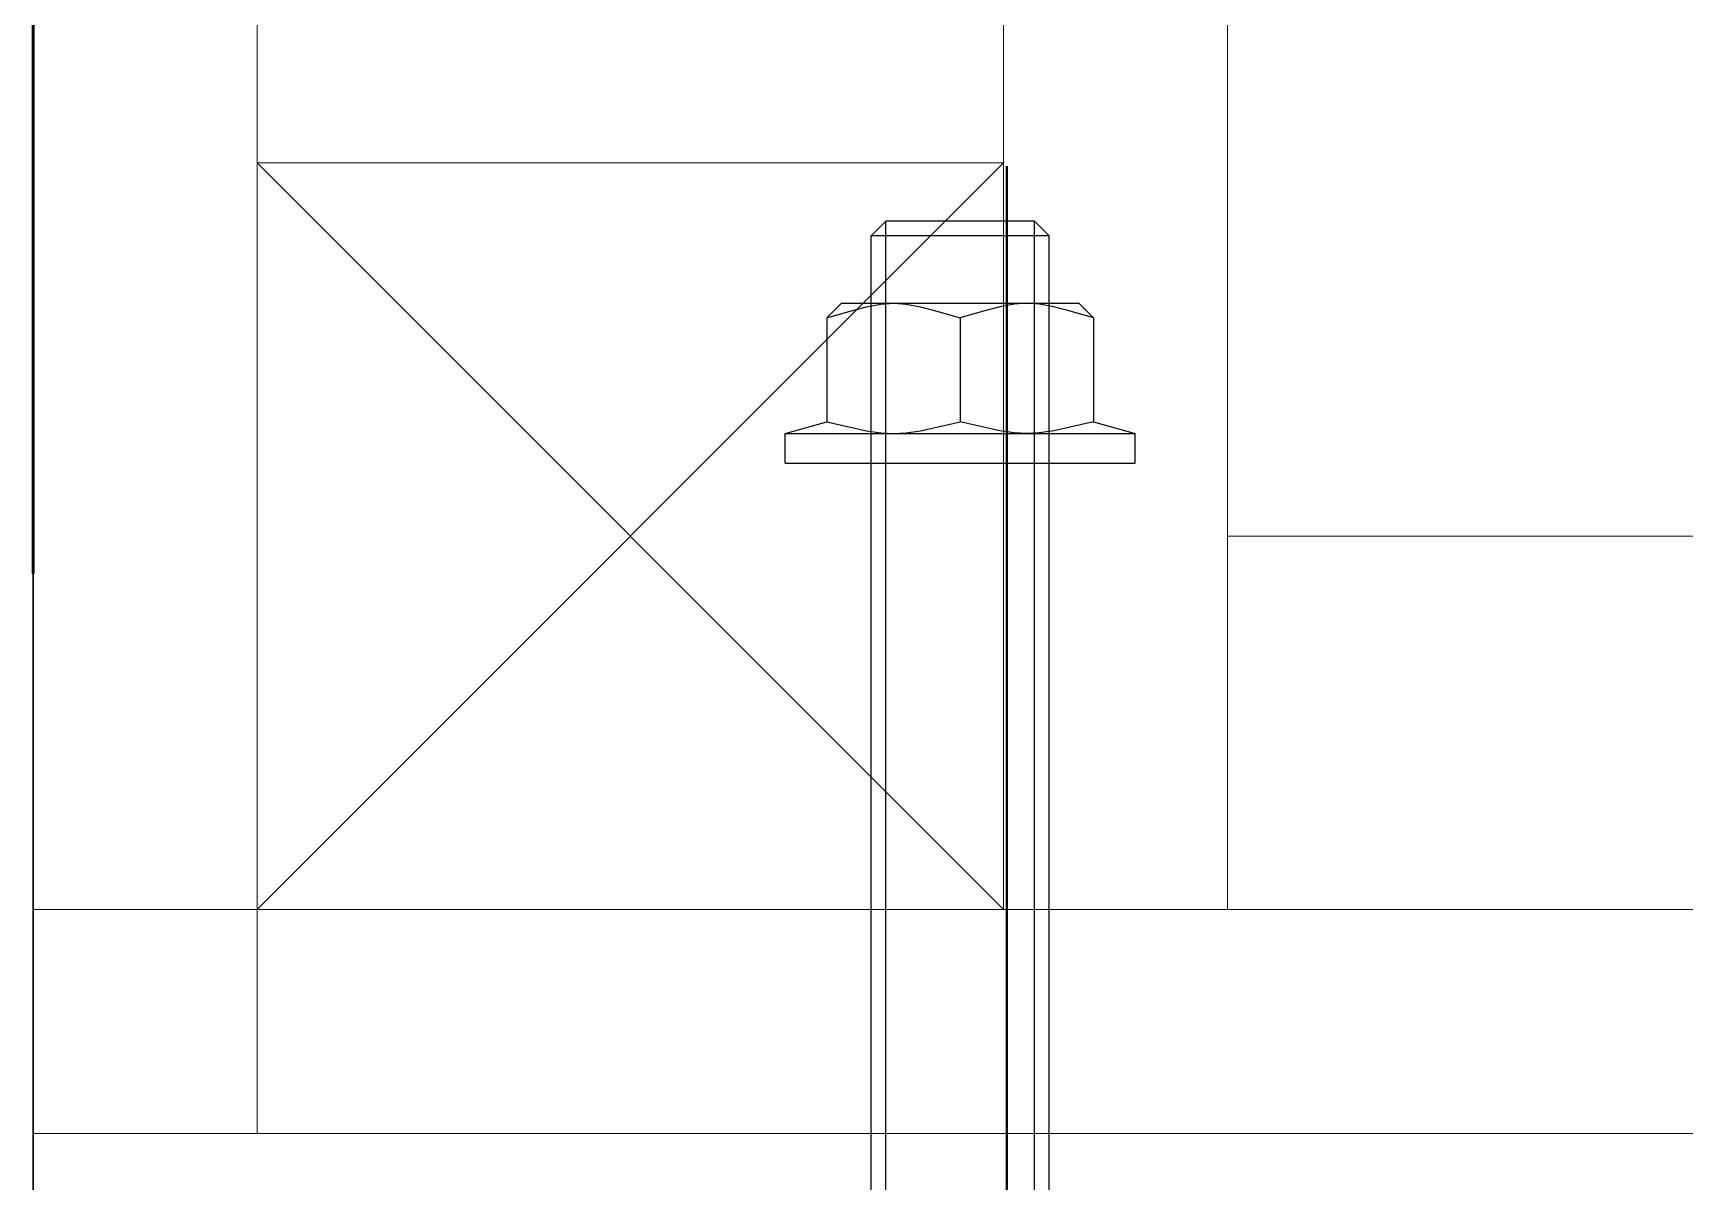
# Model space of a CAD drawing. Header units: millimetres. Extents: x 54215 to 67697, y 23496 to 56611.
# Drawn here: x 56037.4 to 56046.25, y 25755.02 to 25761.17 of the extents above; entities that cross this region are included whole.
import ezdxf

# ---------------------------------------------------------------- set-up
doc = ezdxf.new("R2010")
doc.units = ezdxf.units.MM
doc.linetypes.add('DASHED', pattern=[19.05, 12.7, -6.35])
for name, color, linetype, lineweight in [('- 0.25', 43, 'Continuous', 25), ('- 0.50', 30, 'Continuous', 50), ('no3_duvar kaplama', 8, 'Continuous', 0), ('no3_kutuprofil kesit', 74, 'Continuous', 18), ('taş', 253, 'Continuous', 40)]:
    doc.layers.add(name, color=color, linetype=linetype, lineweight=lineweight)
doc.layers.add('LEGNO', color=3, linetype='Continuous')
doc.layers.add('no3_alçıpan kesit', color=7, linetype='Continuous', lineweight=20, true_color=0xf5003d)

# ---------------------------------------------------------------- blocks, each defined once
blk = doc.blocks.new('sistemmm')
at = {"layer": '- 0.25'}
blk.add_line((11555.3543, 23716.9565), (11555.3543, 23600.1199), dxfattribs=at)
at = {"layer": 'LEGNO'}
for p, q in [((11549.9897, 23718.845), (11549.911, 23718.7662)), ((11550.8635, 23718.7662), (11550.7847, 23718.845)), ((11549.7516, 23718.4043), (11549.6728, 23718.3255)), ((11551.0228, 23718.4043), (11549.7516, 23718.4043)), ((11551.0228, 23718.4043), (11551.1016, 23718.3255)), ((11549.6728, 23718.3255), (11549.6728, 23717.7693)), ((11550.3872, 23718.3255), (11550.3872, 23717.7693)), ((11551.1016, 23718.3255), (11551.1016, 23717.7693)), ((11549.6728, 23717.7693), (11549.4499, 23717.7058)), ((11551.3245, 23717.7058), (11551.1016, 23717.7693)), ((11549.4499, 23717.5483), (11549.4499, 23717.7058)), ((11551.3245, 23717.7058), (11549.4499, 23717.7058)), ((11551.3245, 23717.5483), (11551.3245, 23717.7058)), ((11551.3245, 23717.5483), (11549.4499, 23717.5483))]:
    blk.add_line(p, q, dxfattribs=at)
at = {"layer": 'LEGNO', "linetype": 'DASHED'}
for p, q in [((11549.9897, 23718.845), (11550.7847, 23718.845)), ((11549.9897, 23713.086), (11549.9897, 23718.845)), ((11550.7847, 23713.086), (11550.7847, 23718.845)), ((11549.911, 23713.086), (11549.911, 23718.7662)), ((11549.911, 23718.7662), (11550.8635, 23718.7662)), ((11550.8635, 23713.086), (11550.8635, 23718.7662))]:
    blk.add_line(p, q, dxfattribs=at)
at = {"layer": 'LEGNO'}
for points in [[(11549.6728, 23718.3255), (11549.7914, 23718.3599), (11549.8849, 23718.3845), (11549.9617, 23718.3993), (11550.03, 23718.4042), (11550.0984, 23718.3993), (11550.1751, 23718.3845), (11550.2686, 23718.3599), (11550.3872, 23718.3255)], [(11551.1016, 23718.3255), (11550.983, 23718.36), (11550.8895, 23718.3846), (11550.8128, 23718.3994), (11550.7444, 23718.4043), (11550.676, 23718.3994), (11550.5993, 23718.3846), (11550.5058, 23718.36), (11550.3872, 23718.3255)], [(11549.6728, 23717.7693), (11549.7914, 23717.7415), (11549.8849, 23717.7216), (11549.9617, 23717.7097), (11550.03, 23717.7058), (11550.0984, 23717.7097), (11550.1751, 23717.7216), (11550.2686, 23717.7415), (11550.3872, 23717.7693)], [(11551.1016, 23717.7693), (11550.983, 23717.7415), (11550.8895, 23717.7217), (11550.8128, 23717.7098), (11550.7444, 23717.7059), (11550.676, 23717.7098), (11550.5993, 23717.7217), (11550.5058, 23717.7415), (11550.3872, 23717.7693)]]:
    blk.add_lwpolyline(points, dxfattribs=at)
at = {"layer": 'no3_alçıpan kesit'}
for p, q in [((11554.1543, 23713.9565), (11554.1543, 23778.4565)), ((11555.3543, 23713.9565), (11555.3543, 23778.4565)), ((11550.1543, 23715.1565), (11550.1543, 23763.9565)), ((11548.9543, 23715.1565), (11548.9543, 23762.7565)), ((11555.3543, 23715.1565), (11539.6543, 23715.1565)), ((11555.3543, 23713.9565), (11539.6543, 23713.9565))]:
    blk.add_line(p, q, dxfattribs=at)
at = {"layer": 'no3_duvar kaplama'}
blk.add_line((11543.6543, 23717.1565), (11548.9543, 23717.1565), dxfattribs=at)
at = {"layer": 'no3_kutuprofil kesit'}
for p, q in [((11554.1543, 23715.1565), (11550.1543, 23719.1565)), ((11554.1543, 23719.1565), (11550.1543, 23715.1565))]:
    blk.add_line(p, q, dxfattribs=at)
blk.add_lwpolyline([(11550.1543, 23719.1565), (11554.1543, 23719.1565), (11554.1543, 23715.1565), (11550.1543, 23715.1565)], close=True, dxfattribs=at)
at = {"layer": 'taş', "color": 7}
blk.add_line((11550.1372, 23608.0277), (11550.1372, 23719.1385), dxfattribs=at)

msp = doc.modelspace()

# ---------------------------------------------------------------- linework, layer by layer
at = {"layer": '- 0.25'}
msp.add_line((56037.4011, 25758.2775), (56037.4011, 25641.4409), dxfattribs=at)
at = {"layer": '- 0.50'}
msp.add_line((56037.4011, 25819.7775), (56037.4011, 25758.2775), dxfattribs=at)
msp.add_line((56037.4011, 25641.4409), (56037.4011, 25819.7775))

# ---------------------------------------------------------------- block references
at = {"xscale": -1}
msp.add_blockref('sistemmm', (67592.7554, 2041.321), dxfattribs=at)

doc.saveas('drawing.dxf')
